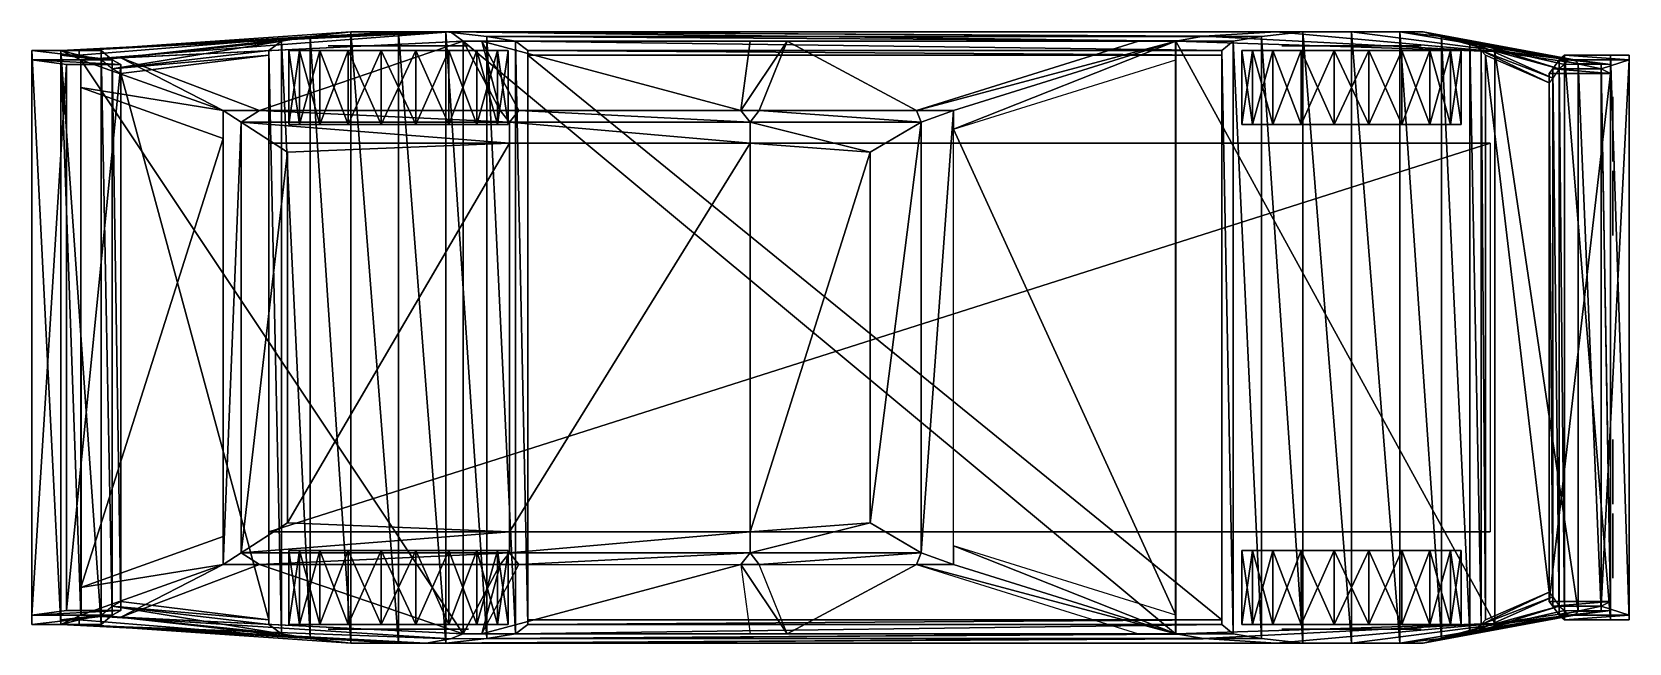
# Model space of a CAD drawing. Extents: x -1032 to -859, y 831 to 897.
import ezdxf

# ---------------------------------------------------------------- set-up
doc = ezdxf.new("R2010")
doc.units = 0
for name, color, linetype in [('CW-BLACK', 8, 'CONTINUOUS'), ('CW-BODY', 19, 'CONTINUOUS'), ('CW-GLASS', 8, 'CONTINUOUS'), ('CW-HUBS', 15, 'CONTINUOUS'), ('CW-LITE', 15, 'CONTINUOUS'), ('CW-RED', 16, 'CONTINUOUS'), ('CW-ROOF', 19, 'CONTINUOUS'), ('CW-TIRE', 8, 'CONTINUOUS'), ('CW-YELLO', 10, 'CONTINUOUS')]:
    doc.layers.add(name, color=color, linetype=linetype)

msp = doc.modelspace()

# ---------------------------------------------------------------- meshes
at = {"layer": 'CW-BLACK'}
mesh = msp.add_polyface(dxfattribs=at)
corners = [(-1021.999878, 892.499878, 10.999726), (-1006, 894.499878, 9.499874), (-1006, 833.499878, 9.499909), (-1021.999878, 835.499878, 10.999938), (-1006, 894.999878, 12.499922), (-1006, 832.999878, 12.499948), (-1004.651611, 895.999878, 17.545319), (-1004.651611, 831.999878, 17.545322), (-1001.55249, 896.499878, 21.748789), (-1001.55249, 831.499878, 21.748802), (-997.131226, 896.999878, 24.528625), (-997.131226, 830.999878, 24.528624), (-991.983643, 896.999878, 25.499996), (-991.983643, 830.999878, 25.500004), (-986.868774, 896.999878, 24.528625), (-986.868774, 830.999878, 24.528624), (-982.44751, 896.499878, 21.748789), (-982.44751, 831.499878, 21.748802), (-979.348389, 895.999878, 17.545319), (-979.348389, 831.999878, 17.545322), (-978, 894.999878, 12.499951), (-978, 832.999878, 12.499977), (-978, 894.499878, 7.999877), (-978, 833.499878, 7.999908), (-903, 894.499878, 7.999877), (-903, 833.499878, 7.999908), (-903, 894.999878, 12.000412), (-903, 832.999878, 12.000438), (-901.79187, 895.999878, 17.202667), (-901.79187, 831.999878, 17.202671), (-898.724426, 896.499878, 21.575209), (-898.724426, 831.499878, 21.575212), (-894.243225, 896.999878, 24.481806), (-894.243225, 830.999878, 24.481813), (-888.999878, 896.999878, 25.499966), (-888.999878, 830.999878, 25.499973), (-883.756775, 896.999878, 24.481806), (-883.756775, 830.999878, 24.481813), (-879.275818, 896.499878, 21.575209), (-879.275818, 831.499878, 21.575212), (-876.20813, 895.999878, 17.202667), (-876.20813, 831.999878, 17.202671), (-875, 894.999878, 11.999982), (-875, 832.999878, 12.000017), (-874.5, 894.499878, 8.499874), (-874.5, 833.499878, 8.499909), (-867.643005, 891.499878, 8.753697), (-867.643005, 836.499878, 8.753907), (-861, 890.999878, 29.000347), (-861, 890.999878, 21.575258), (-861, 836.999878, 21.575253), (-861, 836.999878, 28.99999), (-908.000488, 831.999878, 36.000004), (-984.997803, 832.003296, 36.000004), (-985.002808, 895.993042, 35.999996), (-908.000488, 895.999878, 35.999996), (-1005.999878, 884.999817, 9.499868), (-873.999878, 884.999817, 9.499868), (-873.999878, 884.999817, 28.995728), (-1005.999878, 884.999817, 28.995728), (-1005.999878, 842.999817, 28.995731), (-873.999878, 842.999817, 28.995731), (-873.999878, 842.999817, 9.49987), (-1005.999878, 842.999817, 9.49987), (-984.993408, 832.001465, 36.000004), (-1026.279297, 834.059814, 36.000004), (-1026.327271, 893.996399, 35.999996), (-984.998413, 895.991699, 35.999996)]
mesh.append_faces([[corners[k] for k in face] for face in [(0, 1, 2), (2, 3, 0), (1, 4, 5), (5, 2, 1), (4, 6, 7), (7, 5, 4), (6, 8, 9), (9, 7, 6), (8, 10, 11), (11, 9, 8), (10, 12, 13), (13, 11, 10), (12, 14, 15), (15, 13, 12), (14, 16, 17), (17, 15, 14), (16, 18, 19), (19, 17, 16), (18, 20, 21), (21, 19, 18), (20, 22, 23), (23, 21, 20), (22, 24, 25), (25, 23, 22), (24, 26, 27), (27, 25, 24), (26, 28, 29), (29, 27, 26), (28, 30, 31), (31, 29, 28), (30, 32, 33), (33, 31, 30), (32, 34, 35), (35, 33, 32), (34, 36, 37), (37, 35, 34), (36, 38, 39), (39, 37, 36), (38, 40, 41), (41, 39, 38), (40, 42, 43), (43, 41, 40), (42, 44, 45), (45, 43, 42), (44, 46, 47), (47, 45, 44), (50, 49, 48), (48, 51, 50), (54, 53, 52), (52, 55, 54), (58, 57, 56), (56, 59, 58), (62, 61, 60), (60, 63, 62), (63, 56, 57), (57, 62, 63), (66, 65, 64), (64, 67, 66)]], dxfattribs={"vtx2": -1})
at = {"layer": 'CW-BODY'}
mesh = msp.add_polyface(dxfattribs=at)
corners = [(-1028.5, 893.999878, 19.999847), (-1028.5, 894.499878, 21.748789), (-1028.5, 833.499878, 21.748802), (-1028.5, 833.999878, 19.999851), (-1028.5, 894.999878, 30.000029), (-1028.5, 894.999878, 33.749996), (-1028.5, 832.999878, 33.750004), (-1028.5, 832.999878, 30.000032), (-1026.333252, 893.999878, 35.999905), (-1026.333252, 833.999878, 35.999924), (-908, 895.999878, 35.999905), (-873.5, 894.901794, 33.000046), (-873.5, 833.098022, 32.999954), (-908, 831.999878, 35.999924), (-864.5, 893.594788, 31.500378), (-864.5, 834.404907, 31.500021), (-862, 893.511475, 30.500347), (-862, 834.488281, 30.49999), (-861, 893.499878, 29.000057), (-861, 834.499878, 29.000051), (-865.981018, 894.499878, 21.575209), (-861, 894.499878, 21.575209), (-861, 833.499878, 21.575212), (-865.981018, 833.499878, 21.575212), (-859, 894.499878, 21.575209), (-859, 833.499878, 21.575212), (-859, 893.999878, 17.202698), (-859, 833.999878, 17.202702), (-862, 892.999878, 11.999717), (-862, 834.999878, 11.999918), (-861, 892.499878, 8.999729), (-861, 835.499878, 8.999941), (-867.643005, 892.499878, 8.753697), (-867.643005, 835.499878, 8.753908), (-867.222229, 892.999878, 11.999717), (-867.222229, 834.999878, 11.999918), (-866.547791, 893.999878, 17.202698), (-866.547791, 833.999878, 17.202702), (-1031.607422, 894.999878, 19.999908), (-1028.5, 894.999878, 19.999847), (-1028.5, 832.999878, 19.999851), (-1031.607422, 832.999878, 19.999912), (-1024.119629, 894.999878, 19.999847), (-1024.119629, 832.999878, 19.999851), (-1022.932617, 893.999878, 15.151881), (-1022.932617, 833.999878, 15.151907), (-1021.999878, 893.499878, 10.999871), (-1021.999878, 834.499878, 10.999907), (-1027.886475, 893.499878, 10.999871), (-1027.886475, 834.499878, 10.999907), (-1031.607422, 893.999878, 15.988022), (-1031.607422, 833.999878, 15.988048), (-1028.5, 891.999878, 30.000029), (-1028.5, 891.999878, 21.748838), (-1028.5, 835.999878, 21.748842), (-1028.5, 835.999878, 30.000032), (-1026.333252, 833.999878, 35.999924), (-985, 831.999878, 35.999924), (-986.36731, 831.44281, 33.953735), (-1028.5, 832.999878, 33.750004), (-989.009277, 830.999878, 30.000324), (-1026.5, 832.999878, 29.999979), (-1028.5, 832.999878, 29.999979), (-991.983643, 830.999878, 25.500004), (-1026.5, 832.999878, 25.500002), (-997.131348, 830.999878, 24.528624), (-1026.5, 832.999878, 24.528622), (-1001.55249, 831.499878, 21.748802), (-1026.5, 833.499878, 21.748802), (-1028.5, 833.499878, 21.748802), (-1024.119507, 833.999878, 19.999823), (-1028.5, 833.999878, 19.999912), (-1004.651611, 831.999878, 17.545322), (-1006, 832.999878, 12.499948), (-1022.932617, 834.999878, 15.151877), (-1006, 833.499878, 9.499909), (-1021.999878, 835.499878, 10.999938), (-1031.607422, 832.999878, 19.999912), (-1024.119507, 832.999878, 19.999823), (-1022.932617, 833.999878, 15.151907), (-1031.607422, 833.999878, 15.988048), (-1022.000122, 834.499878, 10.999907), (-1027.886597, 834.499878, 10.999907), (-908, 831.999878, 35.999924), (-905.009766, 831.499878, 34.347492), (-897.142883, 830.999878, 30.000324), (-889, 830.999878, 25.500004), (-894.243225, 830.999878, 24.481813), (-986.868652, 830.999878, 24.528624), (-898.724426, 831.499878, 21.575212), (-982.44751, 831.499878, 21.748802), (-901.79187, 831.999878, 17.202671), (-979.348389, 831.999878, 17.545322), (-903, 832.999878, 11.999948), (-978, 832.999878, 12.499977), (-903, 833.499878, 7.999908), (-978, 833.499878, 7.999908), (-873.5, 833.098022, 32.999954), (-881.25, 830.999878, 29.500353), (-864.5, 834.404907, 31.500021), (-864.888916, 833.999878, 29.000051), (-865.472229, 833.999878, 25.500051), (-862, 834.488281, 30.49999), (-861, 834.499878, 29.000051), (-883.756775, 830.999878, 24.481813), (-865.604187, 833.999878, 24.481833), (-865.981018, 834.499878, 21.575212), (-879.275696, 831.499878, 21.575151), (-866.547791, 834.999878, 17.202702), (-876.20813, 831.999878, 17.202671), (-867.222229, 835.999878, 11.999918), (-875, 832.999878, 11.999887), (-867.643005, 836.499878, 8.753907), (-874.5, 833.499878, 8.499909), (-865.981018, 833.499878, 21.575212), (-859, 833.499878, 21.575212), (-859, 833.999878, 17.202702), (-866.547791, 833.999878, 17.202702), (-862, 834.999878, 11.999918), (-867.222229, 834.999878, 11.999918), (-861, 835.499878, 8.999941), (-867.643005, 835.499878, 8.753908), (-1026.333252, 893.999878, 35.999905), (-985, 895.999878, 35.999905), (-986.36731, 896.999878, 33.953857), (-1028.5, 894.999878, 33.749996), (-989.009277, 896.999878, 29.999966), (-1026.5, 894.999878, 30.000319), (-1028.5, 894.999878, 30.000319), (-991.983643, 896.999878, 25.499996), (-1026.5, 894.999878, 25.499998), (-997.131348, 896.999878, 24.528616), (-1026.5, 894.999878, 24.528618), (-1001.55249, 896.499878, 21.748789), (-1026.5, 894.499878, 21.748789), (-1028.5, 894.499878, 21.748789), (-1024.119507, 893.999878, 19.999807), (-1028.5, 893.999878, 19.999899), (-1004.651611, 895.999878, 17.545307), (-1006, 894.999878, 12.499922), (-1022.932617, 892.999878, 15.151852), (-1006, 894.499878, 9.499871), (-1021.999878, 892.499878, 10.999726), (-1031.607422, 894.999878, 19.999899), (-1024.119507, 894.999878, 19.999807), (-1022.932617, 893.999878, 15.151881), (-1031.607422, 893.999878, 15.988022), (-1022.000122, 893.499878, 10.999871), (-1027.886597, 893.499878, 10.999871), (-908, 895.999878, 35.999905), (-905.009766, 896.556885, 34.347485), (-897.142883, 896.999878, 29.999966), (-889, 896.999878, 25.499996), (-894.243225, 896.999878, 24.481806), (-986.868652, 896.999878, 24.528616), (-898.724426, 896.499878, 21.575209), (-982.44751, 896.499878, 21.748789), (-901.79187, 895.999878, 17.202658), (-979.348389, 895.999878, 17.545307), (-903, 894.999878, 11.999922), (-978, 894.999878, 12.499951), (-903, 894.499878, 7.999875), (-978, 894.499878, 7.999875), (-873.5, 894.901794, 33.000046), (-881.25, 896.999878, 29.499994), (-864.5, 893.594788, 31.500378), (-864.888916, 893.999878, 29.000057), (-865.472229, 893.999878, 25.500057), (-862, 893.511475, 30.500347), (-861, 893.499878, 29.000057), (-883.756775, 896.999878, 24.481806), (-865.604187, 893.999878, 24.481838), (-865.981018, 893.499878, 21.575209), (-879.275696, 896.499878, 21.575148), (-866.547791, 892.999878, 17.202688), (-876.20813, 895.999878, 17.202658), (-867.222229, 891.999878, 11.999717), (-875, 894.999878, 11.999862), (-867.643005, 891.499878, 8.753694), (-874.5, 894.499878, 8.499871), (-865.981018, 894.499878, 21.575209), (-859, 894.499878, 21.575209), (-859, 893.999878, 17.202688), (-866.547791, 893.999878, 17.202688), (-862, 892.999878, 11.999717), (-867.222229, 892.999878, 11.999717), (-861, 892.499878, 8.999726), (-867.643005, 892.499878, 8.753694)]
mesh.append_faces([[corners[k] for k in face] for face in [(62, 61, 59), (84, 97, 83), (86, 98, 85), (100, 102, 99), (103, 102, 100), (125, 127, 128), (149, 163, 150), (151, 164, 152), (165, 168, 166), (166, 168, 169)]])
mesh.append_faces([[corners[k] for k in face] for face in [(2, 1, 0), (0, 3, 2), (6, 5, 4), (4, 7, 6), (9, 8, 5), (5, 6, 9), (12, 11, 10), (10, 13, 12), (15, 14, 11), (11, 12, 15), (17, 16, 14), (14, 15, 17), (19, 18, 16), (16, 17, 19), (22, 21, 20), (20, 23, 22), (25, 24, 21), (21, 22, 25), (27, 26, 24), (24, 25, 27), (29, 28, 26), (26, 27, 29), (31, 30, 28), (28, 29, 31), (33, 32, 30), (30, 31, 33), (35, 34, 32), (32, 33, 35), (37, 36, 34), (34, 35, 37), (23, 20, 36), (36, 37, 23), (40, 39, 38), (38, 41, 40), (43, 42, 39), (39, 40, 43), (45, 44, 42), (42, 43, 45), (47, 46, 44), (44, 45, 47), (49, 48, 46), (46, 47, 49), (51, 50, 48), (48, 49, 51), (41, 38, 50), (50, 51, 41), (52, 53, 54), (54, 55, 52), (58, 57, 56), (56, 59, 58), (60, 58, 59), (59, 61, 60), (63, 60, 61), (61, 64, 63), (65, 63, 64), (64, 66, 65), (67, 65, 66), (66, 68, 67), (70, 68, 69), (69, 71, 70), (67, 68, 70), (70, 72, 67), (74, 73, 72), (72, 70, 74), (75, 73, 74), (74, 76, 75), (79, 78, 77), (77, 80, 79), (81, 79, 80), (80, 82, 81), (83, 57, 58), (58, 84, 83), (60, 85, 84), (84, 58, 60), (86, 85, 60), (60, 63, 86), (87, 86, 63), (63, 88, 87), (89, 87, 88), (88, 90, 89), (91, 89, 90), (90, 92, 91), (93, 91, 92), (92, 94, 93), (95, 93, 94), (94, 96, 95), (85, 98, 97), (97, 84, 85), (100, 99, 97), (97, 98, 100), (101, 100, 98), (98, 86, 101), (101, 86, 104), (104, 105, 101), (107, 106, 105), (105, 104, 107), (108, 106, 107), (107, 109, 108), (110, 108, 109), (109, 111, 110), (112, 110, 111), (111, 113, 112), (116, 115, 114), (114, 117, 116), (118, 116, 117), (117, 119, 118), (120, 118, 119), (119, 121, 120), (122, 123, 124), (124, 125, 122), (125, 124, 126), (126, 127, 125), (127, 126, 129), (129, 130, 127), (130, 129, 131), (131, 132, 130), (132, 131, 133), (133, 134, 132), (135, 134, 136), (136, 137, 135), (136, 134, 133), (133, 138, 136), (138, 139, 140), (140, 136, 138), (140, 139, 141), (141, 142, 140), (143, 144, 145), (145, 146, 143), (146, 145, 147), (147, 148, 146), (124, 123, 149), (149, 150, 124), (150, 151, 126), (126, 124, 150), (126, 151, 152), (152, 129, 126), (129, 152, 153), (153, 154, 129), (154, 153, 155), (155, 156, 154), (156, 155, 157), (157, 158, 156), (158, 157, 159), (159, 160, 158), (160, 159, 161), (161, 162, 160), (163, 164, 151), (151, 150, 163), (163, 165, 166), (166, 164, 163), (164, 166, 167), (167, 152, 164), (170, 152, 167), (167, 171, 170), (171, 172, 173), (173, 170, 171), (173, 172, 174), (174, 175, 173), (175, 174, 176), (176, 177, 175), (177, 176, 178), (178, 179, 177), (180, 181, 182), (182, 183, 180), (183, 182, 184), (184, 185, 183), (185, 184, 186), (186, 187, 185)]], dxfattribs={"vtx2": -1})
at = {"layer": 'CW-GLASS'}
mesh = msp.add_polyface(dxfattribs=at)
corners = [(-908, 833.999878, 35.99992), (-908, 893.999878, 35.999935), (-932, 886.499878, 51.999912), (-932, 841.499878, 51.999943), (-1026.333008, 836.999878, 35.999943), (-1026.333008, 890.999878, 35.999912), (-1010.926025, 885.499878, 51.999939), (-1010.926025, 842.499878, 51.999916), (-985, 831.999878, 35.99992), (-981, 839.499878, 51.999943), (-1007, 839.499878, 51.999943), (-1022, 833.78595, 35.99992), (-955, 839.499878, 51.999943), (-979, 839.499878, 51.999943), (-983, 831.999878, 35.99992), (-954, 831.999878, 35.99992), (-936, 839.499878, 51.999943), (-953, 839.499878, 51.999943), (-950, 831.999878, 35.99992), (-912, 831.999878, 35.99992), (-1007, 888.499878, 51.999912), (-981, 888.499878, 51.999912), (-985, 895.999878, 35.999935), (-1022, 894.200378, 35.999935), (-955, 888.499878, 51.999912), (-979, 888.499878, 51.999912), (-983, 895.999878, 35.999935), (-954, 895.999878, 35.999935), (-936, 888.499878, 51.999912), (-953, 888.499878, 51.999912), (-950, 895.999878, 35.999935), (-912, 895.999878, 35.999935)]
mesh.append_faces([[corners[k] for k in face] for face in [(2, 1, 0), (0, 3, 2), (6, 5, 4), (4, 7, 6), (8, 9, 10), (10, 11, 8), (14, 13, 12), (12, 15, 14), (18, 17, 16), (16, 19, 18), (20, 21, 22), (22, 23, 20), (26, 25, 24), (24, 27, 26), (30, 29, 28), (28, 31, 30)]], dxfattribs={"vtx2": -1})
at = {"layer": 'CW-HUBS'}
mesh = msp.add_polyface(dxfattribs=at)
corners = [(-882.203918, 895.499878, 15.30659), (-883.606506, 895.499878, 17.237238), (-885.537231, 895.499878, 18.639935), (-887.806702, 895.499878, 19.377396), (-890.193176, 895.499878, 19.377388), (-892.462769, 895.499878, 18.639952), (-894.393494, 895.499878, 17.237238), (-895.796082, 895.499878, 15.30659), (-896.53363, 895.499878, 13.036984), (-896.53363, 895.499878, 10.650594), (-895.796082, 895.499878, 8.380996), (-894.393494, 895.499878, 6.450294), (-892.462769, 895.499878, 5.047607), (-890.193176, 895.499878, 4.310143), (-887.806824, 895.499878, 4.310141), (-885.537231, 895.499878, 5.047586), (-883.606506, 895.499878, 6.450294), (-882.203796, 895.499878, 8.380954), (-881.466309, 895.499878, 10.650619), (-881.46637, 895.499878, 13.037002), (-882.203918, 832.499817, 15.306585), (-883.606506, 832.499817, 17.237232), (-885.537231, 832.499817, 18.639929), (-887.806702, 832.499817, 19.37739), (-890.193176, 832.499878, 19.37739), (-892.462769, 832.499878, 18.639946), (-894.393494, 832.499878, 17.237232), (-895.796082, 832.499878, 15.306585), (-896.53363, 832.499878, 13.036981), (-896.53363, 832.499878, 10.65059), (-895.796082, 832.499878, 8.381003), (-894.393494, 832.499878, 6.45038), (-892.462769, 832.499878, 5.047683), (-890.193176, 832.499878, 4.31022), (-887.806824, 832.499878, 4.310216), (-885.537231, 832.499817, 5.047662), (-883.606506, 832.499817, 6.450378), (-882.203796, 832.499817, 8.38096), (-881.466309, 832.499817, 10.650616), (-881.46637, 832.499817, 13.036998), (-985.163818, 895.499878, 15.327098), (-986.574707, 895.499878, 17.269127), (-988.516846, 895.499878, 18.680109), (-990.799561, 895.499878, 19.421921), (-993.200195, 895.499817, 19.421913), (-995.483154, 895.499817, 18.680126), (-997.425171, 895.499817, 17.269136), (-998.836182, 895.499817, 15.327098), (-999.578003, 895.499817, 13.044094), (-999.578003, 895.499817, 10.643634), (-998.836182, 895.499817, 8.360642), (-997.425293, 895.499817, 6.418551), (-995.483154, 895.499817, 5.007587), (-993.200195, 895.499817, 4.265774), (-990.799805, 895.499817, 4.26577), (-988.516846, 895.499878, 5.007566), (-986.574707, 895.499878, 6.418549), (-985.163696, 895.499878, 8.3606), (-984.421875, 895.499878, 10.643659), (-984.421875, 895.499878, 13.04412), (-985.163818, 832.499817, 15.327086), (-986.574707, 832.499817, 17.269123), (-988.516846, 832.499817, 18.680096), (-990.799561, 832.499817, 19.421907), (-993.200195, 832.499817, 19.421907), (-995.483154, 832.499817, 18.68012), (-997.425171, 832.499817, 17.269123), (-998.836182, 832.499817, 15.327086), (-999.578003, 832.499817, 13.04409), (-999.578003, 832.499817, 10.643621), (-998.836182, 832.499817, 8.360646), (-997.425293, 832.499817, 6.418633), (-995.483154, 832.499817, 5.00766), (-993.200195, 832.499817, 4.265847), (-990.799805, 832.499817, 4.265844), (-988.516846, 832.499817, 5.007639), (-986.574707, 832.499817, 6.418632), (-985.163696, 832.499817, 8.360603), (-984.421875, 832.499817, 10.643656), (-984.421875, 832.499817, 13.044107)]
mesh.append_faces([[corners[k] for k in face] for face in [(20, 38, 39), (60, 78, 79)]], dxfattribs={"vtx0": -1})
mesh.append_faces([[corners[k] for k in face] for face in [(20, 22, 23), (20, 23, 24), (20, 24, 25), (20, 25, 26), (20, 26, 27), (20, 27, 28), (20, 28, 29), (20, 29, 30), (20, 30, 31), (20, 31, 32), (20, 32, 33), (20, 33, 34), (20, 34, 35), (20, 35, 36), (20, 36, 37), (20, 37, 38), (60, 62, 63), (60, 63, 64), (60, 64, 65), (60, 65, 66), (60, 66, 67), (60, 67, 68), (60, 68, 69), (60, 69, 70), (60, 70, 71), (60, 71, 72), (60, 72, 73), (60, 73, 74), (60, 74, 75), (60, 75, 76), (60, 76, 77), (60, 77, 78)]], dxfattribs={"vtx0": -1, "vtx2": -1})
mesh.append_faces([[corners[k] for k in face] for face in [(19, 18, 0), (59, 58, 40)]], dxfattribs={"vtx1": -1})
mesh.append_faces([[corners[k] for k in face] for face in [(3, 2, 0), (4, 3, 0), (5, 4, 0), (6, 5, 0), (7, 6, 0), (8, 7, 0), (9, 8, 0), (10, 9, 0), (11, 10, 0), (12, 11, 0), (13, 12, 0), (14, 13, 0), (15, 14, 0), (16, 15, 0), (17, 16, 0), (18, 17, 0), (43, 42, 40), (44, 43, 40), (45, 44, 40), (46, 45, 40), (47, 46, 40), (48, 47, 40), (49, 48, 40), (50, 49, 40), (51, 50, 40), (52, 51, 40), (53, 52, 40), (54, 53, 40), (55, 54, 40), (56, 55, 40), (57, 56, 40), (58, 57, 40)]], dxfattribs={"vtx1": -1, "vtx2": -1})
mesh.append_faces([[corners[k] for k in face] for face in [(2, 1, 0), (20, 21, 22), (42, 41, 40), (60, 61, 62)]], dxfattribs={"vtx2": -1})
at = {"layer": 'CW-LITE'}
mesh = msp.add_polyface(dxfattribs=at)
corners = [(-860.75, 844.999878, 23.249943), (-860.75, 844.999878, 27.249983), (-860.75, 837.999878, 27.250021), (-860.75, 837.999878, 23.249983), (-860.75, 882.999878, 23.249939), (-860.75, 882.999878, 27.249979), (-860.75, 889.999878, 27.250029), (-860.75, 889.999878, 23.249979), (-860.75, 852.999878, 23.249903), (-860.75, 852.999878, 27.249943), (-860.75, 845.999878, 27.249983), (-860.75, 845.999878, 23.249943), (-860.75, 874.999878, 23.249887), (-860.75, 874.999878, 27.249939), (-860.75, 881.999878, 27.249979), (-860.75, 881.999878, 23.249928)]
mesh.append_faces([[corners[k] for k in face] for face in [(0, 1, 2), (2, 3, 0), (6, 5, 4), (4, 7, 6), (8, 9, 10), (10, 11, 8), (14, 13, 12), (12, 15, 14)]], dxfattribs={"vtx2": -1})
at = {"layer": 'CW-RED'}
mesh = msp.add_polyface(dxfattribs=at)
corners = [(-1028.5, 835.999878, 30.000032), (-1028.5, 835.999878, 25.500002), (-1028.5, 832.999878, 25.500002), (-1028.5, 832.999878, 30.000032), (-1028.5, 835.999878, 24.528622), (-1028.5, 832.999878, 24.528622), (-1028.5, 835.999878, 21.748842), (-1028.5, 833.499878, 21.748802), (-1026.5, 832.999878, 30.000032), (-1026.5, 832.999878, 25.500002), (-1026.5, 832.999878, 24.528622), (-1026.5, 833.499878, 21.748802), (-1028.5, 891.999878, 30.000029), (-1028.5, 891.999878, 25.499998), (-1028.5, 894.999878, 25.499998), (-1028.5, 894.999878, 30.000029), (-1028.5, 891.999878, 24.528618), (-1028.5, 894.999878, 24.528618), (-1028.5, 891.999878, 21.748838), (-1028.5, 894.499878, 21.748789), (-1026.5, 894.999878, 30.000029), (-1026.5, 894.999878, 25.499998), (-1026.5, 894.999878, 24.528618), (-1026.5, 894.499878, 21.748789)]
mesh.append_faces([[corners[k] for k in face] for face in [(0, 1, 2), (2, 3, 0), (1, 4, 5), (5, 2, 1), (4, 6, 7), (7, 5, 4), (9, 8, 3), (3, 2, 9), (9, 2, 5), (5, 10, 9), (11, 10, 5), (5, 7, 11), (14, 13, 12), (12, 15, 14), (17, 16, 13), (13, 14, 17), (19, 18, 16), (16, 17, 19), (15, 20, 21), (21, 14, 15), (17, 14, 21), (21, 22, 17), (17, 22, 23), (23, 19, 17)]], dxfattribs={"vtx2": -1})
at = {"layer": 'CW-ROOF'}
mesh = msp.add_polyface(dxfattribs=at)
corners = [(-1026.333008, 890.999878, 35.999912), (-1010.926025, 885.499878, 51.999939), (-1010.926025, 888.499878, 51.999912), (-1026.333008, 893.999878, 35.999935), (-1007, 888.499878, 51.999912), (-1022, 894.200378, 35.999935), (-983, 895.999878, 35.999935), (-979, 888.499878, 51.999912), (-981, 888.499878, 51.999912), (-985, 895.999878, 35.999935), (-950, 895.999878, 35.999935), (-953, 888.499878, 51.999912), (-955, 888.499878, 51.999912), (-954, 895.999878, 35.999935), (-932, 886.499878, 51.999912), (-908, 893.999878, 35.999935), (-908, 895.999878, 35.999935), (-932, 888.499878, 51.999912), (-936, 888.499878, 51.999912), (-912, 895.999878, 35.999935), (-908, 831.999878, 35.99992), (-908, 833.999878, 35.99992), (-932, 841.499878, 51.999943), (-932, 839.5, 51.999886), (-936, 839.5, 51.999943), (-912, 831.999878, 35.99992), (-950, 831.999878, 35.99992), (-953, 839.5, 51.999943), (-955, 839.5, 51.999943), (-954, 831.999878, 35.99992), (-983, 831.999878, 35.99992), (-979, 839.5, 51.999943), (-981, 839.5, 51.999943), (-985, 831.999878, 35.99992), (-1010.926025, 839.5, 51.999943), (-1010.926025, 842.499878, 51.999916), (-1026.333008, 836.999878, 35.999943), (-1026.333008, 833.999878, 35.99992), (-1022, 833.78595, 35.99992), (-1007, 839.5, 51.999943), (-1009, 840.75, 52.875004), (-980, 840.75, 53.000004), (-954, 840.75, 53.000004), (-935.5, 840.75, 53.000004), (-941, 844, 53.874977), (-954, 843, 53.999977), (-980, 843, 53.999977), (-1004, 844, 53.874977), (-935.5, 887.249878, 52.999973), (-941, 883.999878, 53.875), (-954, 884.999878, 54), (-980, 884.999878, 54), (-1004, 883.999878, 53.875), (-1009, 887.249878, 52.874973), (-980, 887.249878, 52.999973), (-954, 887.249878, 52.999973)]
mesh.append_faces([[corners[k] for k in face] for face in [(39, 40, 34), (31, 41, 32), (27, 42, 28), (23, 43, 24), (2, 53, 4), (8, 54, 7), (12, 55, 11), (18, 48, 17)]])
mesh.append_faces([[corners[k] for k in face] for face in [(0, 1, 2), (2, 3, 0), (2, 4, 5), (5, 3, 2), (8, 7, 6), (6, 9, 8), (12, 11, 10), (10, 13, 12), (14, 15, 16), (16, 17, 14), (18, 17, 16), (16, 19, 18), (20, 21, 22), (22, 23, 20), (20, 23, 24), (24, 25, 20), (26, 27, 28), (28, 29, 26), (30, 31, 32), (32, 33, 30), (34, 35, 36), (36, 37, 34), (38, 39, 34), (34, 37, 38), (41, 40, 39), (39, 32, 41), (42, 41, 31), (31, 28, 42), (43, 42, 27), (27, 24, 43), (42, 43, 44), (44, 45, 42), (41, 42, 45), (45, 46, 41), (40, 41, 46), (46, 47, 40), (17, 48, 43), (43, 23, 17), (48, 49, 44), (44, 43, 48), (49, 50, 45), (45, 44, 49), (50, 51, 46), (46, 45, 50), (51, 52, 47), (47, 46, 51), (52, 53, 40), (40, 47, 52), (53, 2, 34), (34, 40, 53), (4, 53, 54), (54, 8, 4), (7, 54, 55), (55, 12, 7), (11, 55, 48), (48, 18, 11), (49, 48, 55), (55, 50, 49), (50, 55, 54), (54, 51, 50), (51, 54, 53), (53, 52, 51)]], dxfattribs={"vtx2": -1})
at = {"layer": 'CW-TIRE'}
mesh = msp.add_polyface(dxfattribs=at)
corners = [(-990.122803, 894.999817, -0.00839), (-993.877197, 894.999817, -0.008391), (-992, 894.999817, 11.843867), (-997.447876, 894.999817, 1.15179), (-1000.485352, 894.999817, 3.358588), (-1002.692139, 894.999817, 6.39591), (-1003.852173, 894.999817, 9.966656), (-1003.852173, 894.999817, 13.721087), (-1002.692139, 894.999817, 17.291758), (-1000.485352, 894.999817, 20.329147), (-997.447876, 894.999817, 22.535948), (-993.877197, 894.999817, 23.696138), (-990.122803, 894.999817, 23.696138), (-990.122803, 886.999817, -0.008391), (-993.877197, 886.999817, -0.008392), (-997.447876, 886.999817, 1.15179), (-1000.485352, 886.999817, 3.358586), (-1002.692139, 886.999817, 6.395998), (-1003.852173, 886.999817, 9.966655), (-1003.852173, 886.999817, 13.721078), (-1002.692139, 886.999817, 17.291758), (-1000.485352, 886.999817, 20.329147), (-997.447876, 886.999817, 22.535948), (-993.877197, 886.999817, 23.696129), (-992, 886.999817, 11.843868)]
mesh.append_faces([[corners[k] for k in face] for face in [(0, 1, 2), (1, 3, 2), (3, 4, 2), (4, 5, 2), (5, 6, 2), (6, 7, 2), (7, 8, 2), (8, 9, 2), (9, 10, 2), (10, 11, 2), (11, 12, 2)]])
mesh.append_faces([[corners[k] for k in face] for face in [(13, 14, 1), (14, 15, 3), (3, 1, 14), (15, 16, 4), (4, 3, 15), (16, 17, 5), (5, 4, 16), (17, 18, 6), (6, 5, 17), (18, 19, 7), (7, 6, 18), (19, 20, 8), (8, 7, 19), (20, 21, 9), (9, 8, 20), (21, 22, 10), (10, 9, 21), (22, 23, 11), (11, 10, 22), (12, 11, 23), (15, 14, 24), (16, 15, 24), (17, 16, 24), (18, 17, 24), (19, 18, 24), (20, 19, 24), (21, 20, 24), (22, 21, 24), (23, 22, 24)]], dxfattribs={"vtx2": -1})
mesh = msp.add_polyface(dxfattribs=at)
corners = [(-990.122803, 894.999817, 23.696138), (-986.552124, 894.999817, 22.535957), (-992, 894.999817, 11.843867), (-983.514648, 894.999817, 20.329159), (-981.307861, 894.999817, 17.291758), (-980.147705, 894.999817, 13.721087), (-980.147705, 894.999817, 9.966657), (-981.307861, 894.999817, 6.39591), (-983.514648, 894.999817, 3.358586), (-986.552124, 894.999817, 1.151786), (-990.122803, 894.999817, -0.00839), (-993.877197, 894.999817, -0.008391), (-990.122803, 886.999817, -0.008391), (-993.877197, 886.999817, 23.696129), (-990.122803, 886.999817, 23.696138), (-986.552124, 886.999817, 22.535948), (-983.514648, 886.999817, 20.329159), (-981.307861, 886.999817, 17.291758), (-980.147705, 886.999817, 13.721088), (-980.147705, 886.999817, 9.966657), (-981.307861, 886.999817, 6.395998), (-983.514648, 886.999817, 3.358585), (-986.552124, 886.999817, 1.151786), (-993.877197, 886.999817, -0.008392), (-992, 886.999817, 11.843868)]
mesh.append_faces([[corners[k] for k in face] for face in [(0, 1, 2), (1, 3, 2), (3, 4, 2), (4, 5, 2), (5, 6, 2), (6, 7, 2), (7, 8, 2), (8, 9, 2), (9, 10, 2)]])
mesh.append_faces([[corners[k] for k in face] for face in [(11, 10, 12), (13, 14, 0), (14, 15, 1), (1, 0, 14), (15, 16, 3), (3, 1, 15), (16, 17, 4), (4, 3, 16), (17, 18, 5), (5, 4, 17), (18, 19, 6), (6, 5, 18), (19, 20, 7), (7, 6, 19), (20, 21, 8), (8, 7, 20), (21, 22, 9), (9, 8, 21), (22, 12, 10), (10, 9, 22), (23, 12, 24), (14, 13, 24), (15, 14, 24), (16, 15, 24), (17, 16, 24), (18, 17, 24), (19, 18, 24), (20, 19, 24), (21, 20, 24), (22, 21, 24), (12, 22, 24)]], dxfattribs={"vtx2": -1})
mesh = msp.add_polyface(dxfattribs=at)
corners = [(-887.122803, 894.999878, -0.008466), (-890.877197, 894.999878, -0.008467), (-889, 894.999878, 11.843797), (-894.447876, 894.999878, 1.151715), (-897.485291, 894.999878, 3.358512), (-899.692078, 894.999878, 6.395834), (-900.852173, 894.999878, 9.96658), (-900.852173, 894.999878, 13.721007), (-899.692078, 894.999878, 17.291689), (-897.485291, 894.999878, 20.329079), (-894.447876, 894.999878, 22.535877), (-890.877197, 894.999878, 23.696058), (-887.122803, 894.999878, 23.696058), (-887.122803, 886.999878, -0.008466), (-890.877197, 886.999878, -0.008467), (-894.447876, 886.999878, 1.151715), (-897.485291, 886.999878, 3.358512), (-899.692078, 886.999878, 6.395923), (-900.852173, 886.999878, 9.96658), (-900.852173, 886.999878, 13.721008), (-899.692078, 886.999878, 17.291677), (-897.485291, 886.999878, 20.329079), (-894.447876, 886.999878, 22.535877), (-890.877197, 886.999878, 23.696058), (-889, 886.999878, 11.843798)]
mesh.append_faces([[corners[k] for k in face] for face in [(0, 1, 2), (1, 3, 2), (3, 4, 2), (4, 5, 2), (5, 6, 2), (6, 7, 2), (7, 8, 2), (8, 9, 2), (9, 10, 2), (10, 11, 2), (11, 12, 2)]])
mesh.append_faces([[corners[k] for k in face] for face in [(13, 14, 1), (14, 15, 3), (3, 1, 14), (15, 16, 4), (4, 3, 15), (16, 17, 5), (5, 4, 16), (17, 18, 6), (6, 5, 17), (18, 19, 7), (7, 6, 18), (19, 20, 8), (8, 7, 19), (20, 21, 9), (9, 8, 20), (21, 22, 10), (10, 9, 21), (22, 23, 11), (11, 10, 22), (12, 11, 23), (15, 14, 24), (16, 15, 24), (17, 16, 24), (18, 17, 24), (19, 18, 24), (20, 19, 24), (21, 20, 24), (22, 21, 24), (23, 22, 24)]], dxfattribs={"vtx2": -1})
mesh = msp.add_polyface(dxfattribs=at)
corners = [(-887.122803, 894.999878, 23.696058), (-883.552124, 894.999878, 22.535877), (-889, 894.999878, 11.843797), (-880.514709, 894.999878, 20.329079), (-878.307922, 894.999878, 17.291689), (-877.147705, 894.999878, 13.721007), (-877.147705, 894.999878, 9.966582), (-878.307922, 894.999878, 6.395834), (-880.514709, 894.999878, 3.35851), (-883.552124, 894.999878, 1.151712), (-887.122803, 894.999878, -0.008466), (-890.877197, 894.999878, -0.008467), (-887.122803, 886.999878, -0.008466), (-890.877197, 886.999878, 23.696058), (-887.122803, 886.999878, 23.696058), (-883.552124, 886.999878, 22.535877), (-880.514709, 886.999878, 20.329079), (-878.307922, 886.999878, 17.291689), (-877.147705, 886.999878, 13.721008), (-877.147705, 886.999878, 9.966582), (-878.307922, 886.999878, 6.395923), (-880.514709, 886.999878, 3.35851), (-883.552124, 886.999878, 1.151712), (-890.877197, 886.999878, -0.008467), (-889, 886.999878, 11.843798)]
mesh.append_faces([[corners[k] for k in face] for face in [(0, 1, 2), (1, 3, 2), (3, 4, 2), (4, 5, 2), (5, 6, 2), (6, 7, 2), (7, 8, 2), (8, 9, 2), (9, 10, 2)]])
mesh.append_faces([[corners[k] for k in face] for face in [(11, 10, 12), (13, 14, 0), (14, 15, 1), (1, 0, 14), (15, 16, 3), (3, 1, 15), (16, 17, 4), (4, 3, 16), (17, 18, 5), (5, 4, 17), (18, 19, 6), (6, 5, 18), (19, 20, 7), (7, 6, 19), (20, 21, 8), (8, 7, 20), (21, 22, 9), (9, 8, 21), (22, 12, 10), (10, 9, 22), (23, 12, 24), (14, 13, 24), (15, 14, 24), (16, 15, 24), (17, 16, 24), (18, 17, 24), (19, 18, 24), (20, 19, 24), (21, 20, 24), (22, 21, 24), (12, 22, 24)]], dxfattribs={"vtx2": -1})
mesh = msp.add_polyface(dxfattribs=at)
corners = [(-992, 832.999817, 11.843863), (-993.877197, 832.999817, -0.008395), (-990.122803, 832.999817, -0.008394), (-997.447876, 832.999817, 1.151786), (-1000.485352, 832.999817, 3.358582), (-1002.692139, 832.999817, 6.395994), (-1003.852173, 832.999817, 9.966652), (-1003.852173, 832.999817, 13.721083), (-1002.692139, 832.999817, 17.291752), (-1000.485352, 832.999817, 20.329151), (-997.447876, 832.999817, 22.535942), (-993.877197, 832.999817, 23.696133), (-990.122803, 832.999817, 23.696133), (-993.877197, 840.999817, -0.008395), (-990.122803, 840.999817, -0.008394), (-997.447876, 840.999817, 1.151787), (-1000.485352, 840.999817, 3.358583), (-1002.692139, 840.999817, 6.395906), (-1003.852173, 840.999817, 9.966652), (-1003.852173, 840.999817, 13.721082), (-1002.692139, 840.999817, 17.291752), (-1000.485352, 840.999817, 20.329151), (-997.447876, 840.999817, 22.535952), (-993.877197, 840.999817, 23.696133), (-992, 840.999817, 11.843862)]
mesh.append_faces([[corners[k] for k in face] for face in [(0, 1, 2), (0, 3, 1), (0, 4, 3), (0, 5, 4), (0, 6, 5), (0, 7, 6), (0, 8, 7), (0, 9, 8), (0, 10, 9), (0, 11, 10), (0, 12, 11)]])
mesh.append_faces([[corners[k] for k in face] for face in [(1, 13, 14), (3, 15, 13), (13, 1, 3), (4, 16, 15), (15, 3, 4), (5, 17, 16), (16, 4, 5), (6, 18, 17), (17, 5, 6), (7, 19, 18), (18, 6, 7), (8, 20, 19), (19, 7, 8), (9, 21, 20), (20, 8, 9), (10, 22, 21), (21, 9, 10), (11, 23, 22), (22, 10, 11), (23, 11, 12), (24, 13, 15), (24, 15, 16), (24, 16, 17), (24, 17, 18), (24, 18, 19), (24, 19, 20), (24, 20, 21), (24, 21, 22), (24, 22, 23)]], dxfattribs={"vtx2": -1})
mesh = msp.add_polyface(dxfattribs=at)
corners = [(-992, 832.999817, 11.843863), (-986.552124, 832.999817, 22.535952), (-990.122803, 832.999817, 23.696133), (-983.514648, 832.999817, 20.329151), (-981.307861, 832.999817, 17.291752), (-980.147705, 832.999817, 13.721083), (-980.147705, 832.999817, 9.966653), (-981.307861, 832.999817, 6.395994), (-983.514648, 832.999817, 3.35858), (-986.552124, 832.999817, 1.151783), (-990.122803, 832.999817, -0.008394), (-990.122803, 840.999817, -0.008394), (-993.877197, 832.999817, -0.008395), (-990.122803, 840.999817, 23.696133), (-993.877197, 840.999817, 23.696133), (-986.552124, 840.999817, 22.535952), (-983.514648, 840.999817, 20.329151), (-981.307861, 840.999817, 17.291752), (-980.147705, 840.999817, 13.721082), (-980.147705, 840.999817, 9.966654), (-981.307861, 840.999817, 6.395906), (-983.514648, 840.999817, 3.358582), (-986.552124, 840.999817, 1.151783), (-992, 840.999817, 11.843862), (-993.877197, 840.999817, -0.008395)]
mesh.append_faces([[corners[k] for k in face] for face in [(0, 1, 2), (0, 3, 1), (0, 4, 3), (0, 5, 4), (0, 6, 5), (0, 7, 6), (0, 8, 7), (0, 9, 8), (0, 10, 9)]])
mesh.append_faces([[corners[k] for k in face] for face in [(11, 10, 12), (2, 13, 14), (1, 15, 13), (13, 2, 1), (3, 16, 15), (15, 1, 3), (4, 17, 16), (16, 3, 4), (5, 18, 17), (17, 4, 5), (6, 19, 18), (18, 5, 6), (7, 20, 19), (19, 6, 7), (8, 21, 20), (20, 7, 8), (9, 22, 21), (21, 8, 9), (10, 11, 22), (22, 9, 10), (23, 11, 24), (23, 14, 13), (23, 13, 15), (23, 15, 16), (23, 16, 17), (23, 17, 18), (23, 18, 19), (23, 19, 20), (23, 20, 21), (23, 21, 22), (23, 22, 11)]], dxfattribs={"vtx2": -1})
mesh = msp.add_polyface(dxfattribs=at)
corners = [(-889, 832.999878, 11.843793), (-890.877197, 832.999878, -0.00847), (-887.122803, 832.999878, -0.008469), (-894.447876, 832.999878, 1.151711), (-897.485291, 832.999878, 3.358509), (-899.692078, 832.999878, 6.39592), (-900.852173, 832.999878, 9.966578), (-900.852173, 832.999878, 13.721003), (-899.692078, 832.999878, 17.291681), (-897.485291, 832.999878, 20.329071), (-894.447876, 832.999878, 22.535872), (-890.877197, 832.999878, 23.696053), (-887.122803, 832.999878, 23.696053), (-890.877197, 840.999878, -0.008469), (-887.122803, 840.999878, -0.008469), (-894.447876, 840.999878, 1.151713), (-897.485291, 840.999878, 3.358509), (-899.692078, 840.999878, 6.395833), (-900.852173, 840.999878, 9.966578), (-900.852173, 840.999878, 13.721002), (-899.692078, 840.999878, 17.291681), (-897.485291, 840.999878, 20.329071), (-894.447876, 840.999878, 22.535872), (-890.877197, 840.999878, 23.696053), (-889, 840.999878, 11.843792)]
mesh.append_faces([[corners[k] for k in face] for face in [(0, 1, 2), (0, 3, 1), (0, 4, 3), (0, 5, 4), (0, 6, 5), (0, 7, 6), (0, 8, 7), (0, 9, 8), (0, 10, 9), (0, 11, 10), (0, 12, 11)]])
mesh.append_faces([[corners[k] for k in face] for face in [(1, 13, 14), (3, 15, 13), (13, 1, 3), (4, 16, 15), (15, 3, 4), (5, 17, 16), (16, 4, 5), (6, 18, 17), (17, 5, 6), (7, 19, 18), (18, 6, 7), (8, 20, 19), (19, 7, 8), (9, 21, 20), (20, 8, 9), (10, 22, 21), (21, 9, 10), (11, 23, 22), (22, 10, 11), (23, 11, 12), (24, 13, 15), (24, 15, 16), (24, 16, 17), (24, 17, 18), (24, 18, 19), (24, 19, 20), (24, 20, 21), (24, 21, 22), (24, 22, 23)]], dxfattribs={"vtx2": -1})
mesh = msp.add_polyface(dxfattribs=at)
corners = [(-889, 832.999878, 11.843793), (-883.552124, 832.999878, 22.535872), (-887.122803, 832.999878, 23.696053), (-880.514709, 832.999878, 20.329071), (-878.307922, 832.999878, 17.291681), (-877.147705, 832.999878, 13.721013), (-877.147705, 832.999878, 9.966579), (-878.307922, 832.999878, 6.39592), (-880.514709, 832.999878, 3.358507), (-883.552124, 832.999878, 1.151708), (-887.122803, 832.999878, -0.008469), (-887.122803, 840.999878, -0.008469), (-890.877197, 832.999878, -0.00847), (-887.122803, 840.999878, 23.696053), (-890.877197, 840.999878, 23.696053), (-883.552124, 840.999878, 22.535872), (-880.514709, 840.999878, 20.329082), (-878.307922, 840.999878, 17.291681), (-877.147705, 840.999878, 13.721012), (-877.147705, 840.999878, 9.966579), (-878.307922, 840.999878, 6.395833), (-880.514709, 840.999878, 3.358507), (-883.552124, 840.999878, 1.151709), (-889, 840.999878, 11.843792), (-890.877197, 840.999878, -0.008469)]
mesh.append_faces([[corners[k] for k in face] for face in [(0, 1, 2), (0, 3, 1), (0, 4, 3), (0, 5, 4), (0, 6, 5), (0, 7, 6), (0, 8, 7), (0, 9, 8), (0, 10, 9)]])
mesh.append_faces([[corners[k] for k in face] for face in [(11, 10, 12), (2, 13, 14), (1, 15, 13), (13, 2, 1), (3, 16, 15), (15, 1, 3), (4, 17, 16), (16, 3, 4), (5, 18, 17), (17, 4, 5), (6, 19, 18), (18, 5, 6), (7, 20, 19), (19, 6, 7), (8, 21, 20), (20, 7, 8), (9, 22, 21), (21, 8, 9), (10, 11, 22), (22, 9, 10), (23, 11, 24), (23, 14, 13), (23, 13, 15), (23, 15, 16), (23, 16, 17), (23, 17, 18), (23, 18, 19), (23, 19, 20), (23, 20, 21), (23, 21, 22), (23, 22, 11)]], dxfattribs={"vtx2": -1})
at = {"layer": 'CW-YELLO'}
mesh = msp.add_polyface(dxfattribs=at)
corners = [(-861, 836.999878, 29.000051), (-861, 836.999878, 25.500051), (-861, 833.999878, 25.500051), (-861, 834.499878, 29.000051), (-861, 836.999878, 24.481833), (-861, 833.999878, 24.481833), (-861, 836.999878, 21.575253), (-861, 834.499878, 21.575212), (-864.888916, 833.999878, 29.000021), (-865.472229, 833.999878, 25.500051), (-865.604187, 833.999878, 24.481833), (-865.981018, 834.499878, 21.575212), (-861, 890.999878, 29.000057), (-861, 890.999878, 25.500057), (-861, 893.999878, 25.500057), (-861, 893.499878, 29.000057), (-861, 890.999878, 24.481838), (-861, 893.999878, 24.481838), (-861, 890.999878, 21.575249), (-861, 893.499878, 21.575209), (-864.888916, 893.999878, 29.000029), (-865.472229, 893.999878, 25.500057), (-865.604187, 893.999878, 24.481838), (-865.981018, 893.499878, 21.575209)]
mesh.append_faces([[corners[k] for k in face] for face in [(2, 1, 0), (0, 3, 2), (5, 4, 1), (1, 2, 5), (7, 6, 4), (4, 5, 7), (2, 3, 8), (8, 9, 2), (5, 2, 9), (9, 10, 5), (7, 5, 10), (10, 11, 7), (12, 13, 14), (14, 15, 12), (13, 16, 17), (17, 14, 13), (16, 18, 19), (19, 17, 16), (20, 15, 14), (14, 21, 20), (21, 14, 17), (17, 22, 21), (22, 17, 19), (19, 23, 22)]], dxfattribs={"vtx2": -1})

doc.saveas('drawing.dxf')
